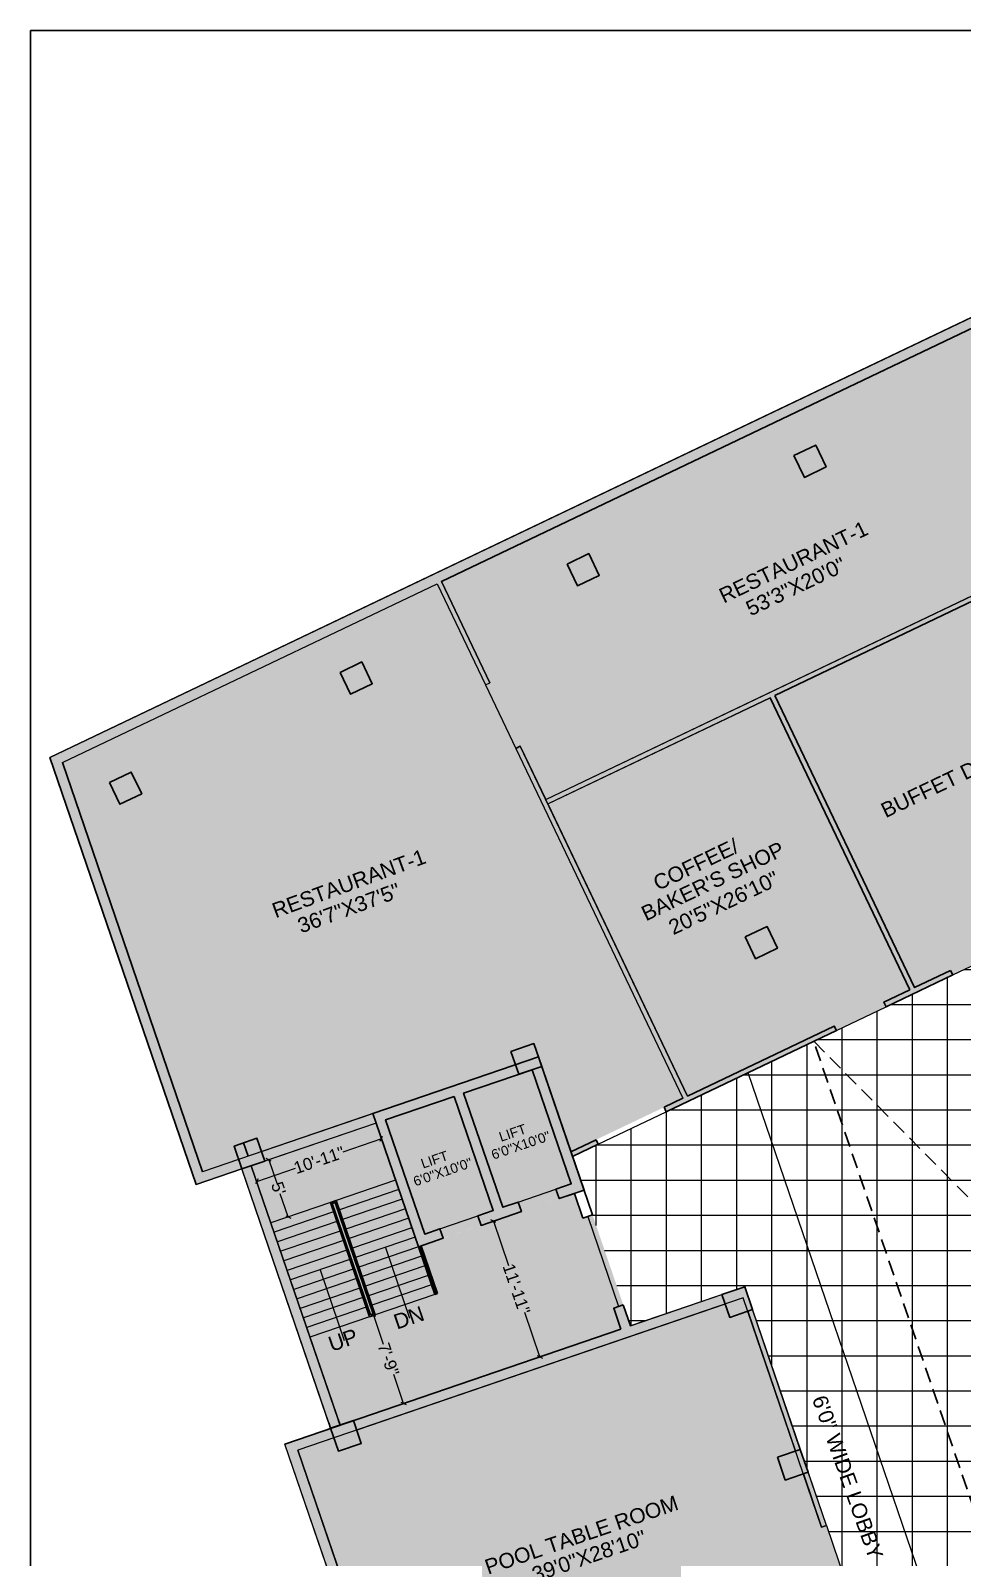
# Model space of a CAD drawing. Header units: inches. Extents: x -13956017 to 293115509, y -946740 to -305538.
# Drawn here: x 1211020 to 1211946, y -916992 to -915474 of the extents above; entities that cross this region are included whole.
import ezdxf

# ---------------------------------------------------------------- set-up
doc = ezdxf.new("R2010")
doc.units = ezdxf.units.IN
doc.header["$LTSCALE"] = 6
doc.header["$PDMODE"] = 2
doc.linetypes.add('DASHED', pattern=[0.75, 0.5, -0.25])
for name, color, linetype in [('BND', 1, 'Continuous'), ('DIM', 7, 'Continuous'), ('TW', 5, 'Continuous'), ('WAL', 7, 'Continuous')]:
    doc.layers.add(name, color=color, linetype=linetype)
for name, color, linetype, lineweight in [('column', 240, 'Continuous', 25), ('floor hatch', 135, 'Continuous', 13), ('W', 250, 'Continuous', 5), ('wall', 7, 'Continuous', 30), ('wall high', 7, 'Continuous', 30)]:
    doc.layers.add(name, color=color, linetype=linetype, lineweight=lineweight)
doc.styles.add('ARI', font='arial.ttf')
doc.linetypes.add('ZIGZAG', pattern='A,0.0001,-0.2,[131,ltypeshp.shx,S=0.2,R=0,X=-0.2,Y=0],-0.4,[131,ltypeshp.shx,S=0.2,R=180,X=0.2,Y=0],-0.2', length=0.8001)
doc.dimstyles.new('Copy(2) of AA', dxfattribs={"dimtxt": 12, "dimasz": 4, "dimexe": 0.18, "dimexo": 0, "dimgap": 0.09, "dimtad": 0, "dimdec": 0, "dimzin": 0, "dimdsep": 46, "dimlunit": 3, "dimtxsty": 'ARI', "dimblk": 'OBLIQUE', "dimcen": 0.09, "dimclrd": 7, "dimclre": 7, "dimclrt": 7, "dimadec": 0, "dimazin": 0, "dimtfac": 1, "dimtdec": 0, "dimtofl": 0, "dimtmove": 0, "dimatfit": 3, "dimfxl": 1, "dimtolj": 1, "dimtzin": 0, "dimlwd": 5, "dimlwe": 5, "dimarcsym": 0})

# ---------------------------------------------------------------- blocks, each defined once
blk = doc.blocks.new('_Oblique')
at = {"layer": 'DIM', "color": 0, "lineweight": -2}
blk.add_line((-0.5, -0.5), (0.5, 0.5), dxfattribs=at)
blk = doc.blocks.new('*D461')
at = {"layer": 'Defpoints', "color": 0, "ltscale": 10, "transparency": 16777216}
for p in [(1211255.7, -916597.2, 3969.1), (1211275.2, -916653.9, 3969.1), (1211275.7, -916653.8)]:
    blk.add_point(p, dxfattribs=at)
at = {"layer": 'W', "color": 7, "lineweight": 5, "ltscale": 10, "transparency": 16777216}
for p, q in [((1211255.7, -916597.2), (1211256.4, -916596.9)), ((1211256.3, -916597), (1211264.2, -916620.1)), ((1211275.7, -916653.8), (1211267.8, -916630.7)), ((1211275.2, -916653.9), (1211275.9, -916653.7))]:
    blk.add_line(p, q, dxfattribs=at)
at = {"layer": 'W', "color": 7, "lineweight": 5, "ltscale": 10, "transparency": 16777216, "xscale": 4, "yscale": 4, "zscale": 4}
for p, rotation in [((1211256.3, -916597), 108.8875182988841), ((1211275.7, -916653.8), 288.8875182988842)]:
    blk.add_blockref('_Oblique', p, dxfattribs=dict(at, rotation=rotation))
at = {"layer": 'W', "color": 7, "lineweight": 30, "ltscale": 10, "transparency": 16777216, "insert": (1211266, -916625.4), "char_height": 12, "attachment_point": 5, "rotation": 288.8875, "style": 'ARI'}
blk.add_mtext("\\A1;5'", dxfattribs=at)
blk = doc.blocks.new('*D462')
at = {"layer": 'Defpoints', "color": 0, "ltscale": 10, "transparency": 16777216}
for p in [(1211368.3, -916576.1), (1211368.7, -916577.2, 3969.1), (1211244.8, -916619.6, 3969.1)]:
    blk.add_point(p, dxfattribs=at)
at = {"layer": 'W', "color": 7, "lineweight": 5, "ltscale": 10, "transparency": 16777216}
for p, q in [((1211368.3, -916576.1), (1211329.8, -916589.3)), ((1211368.7, -916577.2), (1211368.3, -916575.9)), ((1211244.4, -916618.5), (1211282.9, -916605.3)), ((1211244.8, -916619.6), (1211244.3, -916618.3))]:
    blk.add_line(p, q, dxfattribs=at)
at = {"layer": 'W', "color": 7, "lineweight": 5, "ltscale": 10, "transparency": 16777216, "xscale": 4, "yscale": 4, "zscale": 4}
for p, rotation in [((1211368.3, -916576.1), 18.88751829873968), ((1211244.4, -916618.5), 198.8875182987397)]:
    blk.add_blockref('_Oblique', p, dxfattribs=dict(at, rotation=rotation))
at = {"layer": 'W', "color": 7, "lineweight": 30, "ltscale": 10, "transparency": 16777216, "insert": (1211306.4, -916597.3), "char_height": 12, "attachment_point": 5, "rotation": 18.8875, "style": 'ARI'}
blk.add_mtext('\\A1;10\'-11"', dxfattribs=at)
blk = doc.blocks.new('*D463')
at = {"layer": 'Defpoints', "color": 0, "ltscale": 10, "transparency": 16777216}
for p in [(1211359.3, -916752, 3969.1), (1211389.2, -916839.6, 3969.1), (1211390.3, -916839.2)]:
    blk.add_point(p, dxfattribs=at)
at = {"layer": 'W', "color": 7, "lineweight": 5, "ltscale": 10, "transparency": 16777216}
for p, q in [((1211359.3, -916752), (1211360.5, -916751.6)), ((1211360.3, -916751.6), (1211370.1, -916780.3)), ((1211390.3, -916839.2), (1211380.5, -916810.6)), ((1211389.2, -916839.6), (1211390.5, -916839.2))]:
    blk.add_line(p, q, dxfattribs=at)
at = {"layer": 'W', "color": 7, "lineweight": 5, "ltscale": 10, "transparency": 16777216, "xscale": 4, "yscale": 4, "zscale": 4}
for p, rotation in [((1211360.3, -916751.6), 108.8875182987467), ((1211390.3, -916839.2), 288.8875182987467)]:
    blk.add_blockref('_Oblique', p, dxfattribs=dict(at, rotation=rotation))
at = {"layer": 'W', "color": 7, "lineweight": 30, "ltscale": 10, "transparency": 16777216, "insert": (1211375.3, -916795.4), "char_height": 12, "attachment_point": 5, "rotation": 288.8875, "style": 'ARI'}
blk.add_mtext('\\A1;7\'-9"', dxfattribs=at)
blk = doc.blocks.new('*D464')
at = {"layer": 'Defpoints', "color": 0, "ltscale": 10, "transparency": 16777216}
for p in [(1211480.1, -916657.8, 3969.1), (1211525.8, -916792.9), (1211526.2, -916792.7, 3969.1)]:
    blk.add_point(p, dxfattribs=at)
at = {"layer": 'W', "color": 7, "lineweight": 5, "ltscale": 10, "transparency": 16777216}
for p, q in [((1211480.1, -916657.8), (1211479.5, -916658)), ((1211479.6, -916658), (1211494.7, -916702)), ((1211525.8, -916792.9), (1211510.7, -916748.9)), ((1211526.2, -916792.7), (1211525.6, -916792.9))]:
    blk.add_line(p, q, dxfattribs=at)
at = {"layer": 'W', "color": 7, "lineweight": 5, "ltscale": 10, "transparency": 16777216, "xscale": 4, "yscale": 4, "zscale": 4}
for p, rotation in [((1211479.6, -916658), 108.8875182987639), ((1211525.8, -916792.9), 288.8875182987638)]:
    blk.add_blockref('_Oblique', p, dxfattribs=dict(at, rotation=rotation))
at = {"layer": 'W', "color": 7, "lineweight": 30, "ltscale": 10, "transparency": 16777216, "insert": (1211502.7, -916725.4), "char_height": 12, "attachment_point": 5, "rotation": 288.8875, "style": 'ARI'}
blk.add_mtext('\\A1;11\'-11"', dxfattribs=at)

msp = doc.modelspace()

# ---------------------------------------------------------------- hatches: boundary and pattern name
at = {"layer": 'column', "ltscale": 10}
h = msp.add_hatch(color=256, dxfattribs=at)
h.dxf.hatch_style = 1
h.paths.add_polyline_path([(1211778.3, -915896.8), (1211800, -915886.4), (1211810.3, -915908.1), (1211788.7, -915918.5)])
h = msp.add_hatch(color=256, dxfattribs=at)
h.dxf.hatch_style = 1
h.paths.add_polyline_path([(1211552.8, -916004.6), (1211574.4, -915994.2), (1211584.8, -916015.9), (1211563.1, -916026.2)])
h = msp.add_hatch(color=256, dxfattribs=at)
h.dxf.hatch_style = 1
h.paths.add_polyline_path([(1211327.2, -916112.4), (1211348.8, -916102), (1211359.2, -916123.7), (1211337.5, -916134)])
h = msp.add_hatch(color=256, dxfattribs=at)
h.dxf.hatch_style = 1
h.paths.add_polyline_path([(1211098.1, -916221.8), (1211119.7, -916211.5), (1211130.1, -916233.1), (1211108.4, -916243.5)])
h = msp.add_hatch(color=256, dxfattribs=at)
h.dxf.hatch_style = 1
h.paths.add_polyline_path([(1211729.9, -916375.4), (1211751.6, -916365.1), (1211761.9, -916386.7), (1211740.3, -916397.1)])
h = msp.add_hatch(color=256, dxfattribs=at)
h.dxf.hatch_style = 1
h.paths.add_polyline_path([(1211497.1, -916489.2), (1211519.8, -916481.4), (1211527.6, -916504.2), (1211504.9, -916511.9)])
h = msp.add_hatch(color=256, dxfattribs=at)
h.dxf.hatch_style = 1
h.paths.add_polyline_path([(1211518.2, -916507.4), (1211557, -916620.9), (1211541.8, -916626.1), (1211545, -916635.6), (1211569.7, -916627.2), (1211524.4, -916494.7), (1211359.7, -916551), (1211363, -916560.5), (1211405.1, -916683.5), (1211429.8, -916675), (1211426.5, -916665.6), (1211411.3, -916670.8), (1211372.4, -916557.2), (1211440.6, -916534), (1211479.4, -916647.5), (1211464.2, -916652.7), (1211467.4, -916662.2), (1211507.4, -916648.5), (1211504.1, -916639), (1211488.9, -916644.2), (1211450, -916530.7)])
h = msp.add_hatch(color=256, dxfattribs=at)
h.dxf.hatch_style = 1
h.paths.add_polyline_path([(1211221.8, -916583.4), (1211244.5, -916575.6), (1211252.3, -916598.4), (1211229.6, -916606.1)])
h = msp.add_hatch(color=256, dxfattribs=at)
h.dxf.hatch_style = 1
h.paths.add_polyline_path([(1211706.7, -916731), (1211729.4, -916723.2), (1211737.2, -916745.9), (1211714.5, -916753.7)])
h = msp.add_hatch(color=256, dxfattribs=at)
h.dxf.hatch_style = 1
h.paths.add_polyline_path([(1211317.8, -916864), (1211340.5, -916856.3), (1211348.3, -916879), (1211325.6, -916886.7)])
h = msp.add_hatch(color=256, dxfattribs=at)
h.dxf.hatch_style = 1
h.paths.add_polyline_path([(1211762, -916892.8), (1211784.7, -916885), (1211792.5, -916907.7), (1211769.8, -916915.5)])
at = {"layer": 'floor hatch', "ltscale": 5}
h = msp.add_hatch(dxfattribs=at)
h.set_pattern_fill('NET', color=9, scale=11, angle=90)
h.set_pattern_definition([(90, (225125.152, -30674.727), (-34.925, 2e-15), []), (180, (225125.152, -30674.727), (-4e-15, -34.925), [])])
h.paths.add_polyline_path([(1212321.3, -916114.3), (1212368.7, -916072), (1212365.3, -916068.3), (1212399.3, -916038), (1212402.6, -916041.7), (1212426.5, -916020.4), (1212486.8, -916087.9), (1212435.3, -916133.9), (1212892.1, -916645.7), (1212832.1, -916749.5), (1212728.9, -916688.3), (1212160.5, -917647.6), (1212030, -917601.8), (1211729.4, -916723.2), (1211615.9, -916762.1), (1211558.3, -916593.8), (1212393.2, -916194.8)])
at = {"layer": 'W', "ltscale": 10}
h = msp.add_hatch(color=256, dxfattribs=at)
h.dxf.hatch_style = 1
h.paths.add_polyline_path([(1211340.5, -916856.3), (1211606.4, -916765.3), (1211599.2, -916744.4), (1211608.7, -916741.2), (1211615.9, -916762.1), (1211706.7, -916731), (1211709.9, -916740.4), (1211343.8, -916865.7)])
h.paths.add_polyline_path([(1211229.6, -916606.1), (1211239, -916602.9), (1211327.3, -916860.8), (1211317.8, -916864)])
h.paths.add_polyline_path([(1211249, -916588.9), (1211359.7, -916551), (1211363, -916560.5), (1211252.3, -916598.4)], flags=17)
h.paths.add_polyline_path([(1212503.9, -915737.6), (1212510.5, -915745.1), (1212546.3, -915713.1), (1212398.4, -915547.3), (1211038.8, -916196.9), (1211184.2, -916621.7), (1211229.6, -916606.1), (1211226.3, -916596.7), (1211190.4, -916609), (1211051.2, -916202.1), (1211423.6, -916024.2), (1211471.7, -916124.8), (1211476.2, -916122.7), (1211428.1, -916022), (1212004.7, -915746.5), (1212021.1, -915780.8), (1212025.6, -915778.7), (1212009.2, -915744.4), (1212395.9, -915559.6), (1212532.2, -915712.3), (1212503.9, -915737.6)])
h.paths.add_polyline_path([(1211651.4, -916549.3), (1211820.5, -916468.5), (1211818.4, -916464), (1211672.5, -916533.6), (1211506.3, -916185.7), (1211501.8, -916187.9), (1211668, -916535.8), (1211649.2, -916544.8)], flags=17)
h.paths.add_polyline_path([(1211556.6, -916589), (1211581.7, -916577), (1211583.8, -916581.5), (1211558.3, -916593.8)], flags=17)
h.paths.add_polyline_path([(1212031.4, -915802.5), (1212035.9, -915800.3), (1212112.6, -915960.9), (1212163, -915936.9), (1212318, -916110.5), (1212365.3, -916068.3), (1212368.7, -916072), (1212321.3, -916114.3), (1212393.2, -916194.8), (1212352, -916214.5), (1212349.9, -916210), (1212385.1, -916193.2), (1212161.8, -915943), (1211759.3, -916135.3), (1211898.1, -916425.8), (1211934, -916408.7), (1211936.2, -916413.2), (1211869.9, -916444.9), (1211867.8, -916440.3), (1211892.3, -916428.6), (1211893.6, -916428), (1211754.8, -916137.5), (1211534.6, -916242.7), (1211533.7, -916243.1), (1211531.6, -916238.6), (1212108.1, -915963.1)], flags=17)
h.paths.add_polyline_path([(1211985.7, -916384), (1212299.9, -916233.9), (1212302.1, -916238.4), (1211987.9, -916388.5)], flags=16)
h = msp.add_hatch(color=256, dxfattribs=at)
h.dxf.hatch_style = 1
h.paths.add_polyline_path([(1211780, -916886.6), (1211784.7, -916885), (1211737.2, -916745.9), (1211732.4, -916747.5)])
h.paths.add_polyline_path([(1211805.9, -916962.2), (1211810.6, -916960.6), (1211792.5, -916907.7), (1211787.8, -916909.3)])
h.paths.add_polyline_path([(1211839.9, -917061.7), (1211844.6, -917060), (1211829.3, -917015.2), (1211824.5, -917016.8)])
h.paths.add_polyline_path([(1211865.5, -917136.5), (1211870.2, -917134.8), (1211852.4, -917082.7), (1211847.7, -917084.4)])
h.paths.add_polyline_path([(1211899.8, -917236.7), (1211904.5, -917235.1), (1211888.9, -917189.4), (1211884.2, -917191.1)])
h.paths.add_polyline_path([(1211926.4, -917314.4), (1211931.1, -917312.8), (1211912.3, -917257.8), (1211907.6, -917259.4)])
h.paths.add_polyline_path([(1211945, -917369), (1211949.8, -917367.4), (1211966.7, -917416.7), (1211961.9, -917418.4)])
h.paths.add_polyline_path([(1211969.7, -917441.1), (1211974.4, -917439.5), (1212030, -917601.8), (1212059.1, -917612), (1212057.5, -917616.8), (1212032.1, -917607.9), (1211918.5, -917646.7), (1211916.9, -917642), (1212025.7, -917604.8)])
h.paths.add_polyline_path([(1211641.6, -917736.2), (1211894.2, -917649.7), (1211895.8, -917654.5), (1211643.2, -917740.9)])
h.paths.add_polyline_path([(1212131.5, -917642.7), (1212133.2, -917638), (1212160.5, -917647.6), (1212248.7, -917498.7), (1212253, -917501.3), (1212164.8, -917650.1), (1212263.7, -917708.7), (1212261.2, -917713.1), (1212158.4, -917652.1)])
h.paths.add_polyline_path([(1212284.4, -917721), (1212514.1, -917857.1), (1212511.5, -917861.4), (1212281.8, -917725.3)])
h.paths.add_polyline_path([(1212260.9, -917478.1), (1212287.9, -917432.5), (1212292.2, -917435.1), (1212265.2, -917480.6)])
h.paths.add_polyline_path([(1212322.9, -917373.5), (1212327.2, -917376), (1212350.9, -917336.1), (1212346.5, -917333.6)])
h.paths.add_polyline_path([(1213103.1, -916910), (1213144.4, -916934.5), (1212573.5, -917898.1), (1212532.2, -917873.6), (1212534.7, -917869.3), (1212567.4, -917888.7), (1213130.7, -916938), (1213098, -916918.6)])
h.paths.add_polyline_path([(1212358.8, -917312.9), (1212363.1, -917315.5), (1212445.2, -917176.9), (1212440.9, -917174.4)])
h.paths.add_polyline_path([(1212453.1, -917153.8), (1212535.2, -917015.2), (1212539.5, -917017.8), (1212457.4, -917156.3)])
h.paths.add_polyline_path([(1212547.4, -916994.6), (1212576.9, -916944.9), (1212579, -916946.1), (1212581.2, -916947.4), (1212551.7, -916997.1)], flags=17)
h.paths.add_polyline_path([(1212611.9, -916885.8), (1212629.5, -916856.1), (1212633.8, -916858.6), (1212616.2, -916888.3)])
h.paths.add_polyline_path([(1212646, -916838), (1212720.9, -916711.5), (1212716.6, -916709), (1212641.7, -916835.4)])
h.paths.add_polyline_path([(1212744.4, -916709.1), (1212749.5, -916700.5), (1212832.1, -916749.5), (1212842.2, -916732.4), (1212846.5, -916734.9), (1212836.4, -916752), (1213082.4, -916897.8), (1213077.4, -916906.4)])
h.paths.add_polyline_path([(1213094.5, -916904.9), (1213167.9, -916781.1), (1213176.5, -916786.2), (1213103.1, -916910)])
h.paths.add_polyline_path([(1212910, -916629.7), (1213109.2, -916451.9), (1213112.5, -916455.7), (1212913.3, -916633.4)], flags=17)
h.paths.add_polyline_path([(1212824.4, -916569.8), (1212828.1, -916566.5), (1212883.2, -916628.2), (1212879.4, -916631.5)], flags=17)
h.paths.add_polyline_path([(1212883.9, -916662), (1212893, -916646.7), (1212895.4, -916649.4), (1212899.2, -916646.1), (1212888.2, -916664.6)])
h.paths.add_polyline_path([(1212744.3, -916480.1), (1212748, -916476.7), (1212797.8, -916532.6), (1212794.1, -916535.9)], flags=17)
h.paths.add_polyline_path([(1212762.2, -916464.1), (1212961.4, -916286.3), (1212958.1, -916282.6), (1212758.9, -916460.3)], flags=17)
h.paths.add_polyline_path([(1212728.3, -916462.2), (1212732, -916458.8), (1212702.3, -916425.5), (1212698.5, -916428.8)], flags=17)
h.paths.add_polyline_path([(1212593.1, -916310.7), (1212596.9, -916307.4), (1212672, -916391.6), (1212668.3, -916394.9)])
h.paths.add_polyline_path([(1212577.1, -916292.8), (1212580.9, -916289.5), (1212519.7, -916220.9), (1212516, -916224.3)])
h.paths.add_polyline_path([(1212485.7, -916190.4), (1212489.5, -916187), (1212455, -916148.5), (1212451.3, -916151.8)])
h.paths.add_polyline_path([(1212453.2, -916117.9), (1212486.8, -916087.9), (1212481.4, -916081.9), (1212488.8, -916075.2), (1212494.3, -916081.3), (1212652.4, -915940.1), (1212659.1, -915947.6), (1212459.9, -916125.4)])
h.paths.add_polyline_path([(1212677, -915931.6), (1212704.1, -915907.4), (1212705.3, -915906.3), (1213004.3, -916241.3), (1212976, -916266.6), (1212979.3, -916270.3), (1213007.6, -916245), (1213155.5, -916410.6), (1213127.1, -916435.9), (1213130.4, -916439.7), (1213158.8, -916414.4), (1213294.8, -916566.8), (1213256.6, -916631.4), (1213265.2, -916636.5), (1213307.2, -916565.6), (1212706.1, -915892.2), (1212670.3, -915924.1)])
h.paths.add_polyline_path([(1213077.6, -916536.9), (1213082.7, -916528.3), (1213144.7, -916565.1), (1213139.6, -916573.7)], flags=17)
h = msp.add_hatch(color=256, dxfattribs=at)
h.dxf.hatch_style = 1
h.paths.add_polyline_path([(1211317.8, -916864), (1211321, -916873.5), (1211285.1, -916885.8), (1211397.1, -917213.2), (1211433.1, -917200.9), (1211434.7, -917205.6), (1211398.7, -917217.9), (1211463.1, -917406.2), (1211499.1, -917393.9), (1211500.7, -917398.6), (1211464.8, -917410.9), (1211582.9, -917756.2), (1211618.9, -917743.9), (1211620.5, -917748.7), (1211575.1, -917764.2), (1211272.4, -916879.6)])
at = {"layer": 'WAL', "lineweight": 9, "ltscale": 100, "true_color": 0x6bab9b}
h = msp.add_hatch(color=113, dxfattribs=at)
h.dxf.hatch_style = 1
h.paths.add_polyline_path([(1211471.7, -916124.8), (1211501.8, -916187.9), (1211506.3, -916185.7), (1211531.6, -916238.6), (1212108.1, -915963.1), (1212004.7, -915746.5), (1211428.1, -916022), (1211476.2, -916122.7)])
at = {"layer": 'WAL', "lineweight": 9, "ltscale": 100, "true_color": 0x8bcad4}
h = msp.add_hatch(color=133, dxfattribs=at)
h.dxf.hatch_style = 1
h.paths.add_polyline_path([(1211759.3, -916135.3), (1212161.8, -915943), (1212385.1, -916193.2), (1212349.9, -916210), (1212352, -916214.5), (1212302.1, -916238.4), (1212299.9, -916233.9), (1211985.7, -916384), (1211987.9, -916388.5), (1211936.2, -916413.2), (1211934, -916408.7), (1211898.1, -916425.8)])
at = {"layer": 'WAL', "lineweight": 9, "ltscale": 100, "true_color": 0xc07d78}
h = msp.add_hatch(color=23, dxfattribs=at)
h.dxf.hatch_style = 1
h.paths.add_polyline_path([(1211051.2, -916202.1), (1211423.6, -916024.2), (1211668, -916535.8), (1211556.6, -916589), (1211519.8, -916481.4), (1211497.1, -916489.2), (1211501, -916500.6), (1211501.7, -916502.5), (1211249, -916588.9), (1211244.5, -916575.6), (1211221.8, -916583.4), (1211226.3, -916596.7), (1211190.4, -916609)])
at = {"layer": 'WAL', "lineweight": 9, "ltscale": 100, "true_color": 0x837d69}
h = msp.add_hatch(color=8, dxfattribs=at)
h.dxf.hatch_style = 1
h.paths.add_polyline_path([(1211533.7, -916243.1), (1211754.8, -916137.5), (1211893.6, -916428), (1211867.8, -916440.3), (1211869.9, -916444.9), (1211820.5, -916468.5), (1211818.4, -916464), (1211672.5, -916533.6)])
at = {"layer": 'WAL', "lineweight": 9, "ltscale": 100, "true_color": 0xffae59}
h = msp.add_hatch(color=21, dxfattribs=at)
h.dxf.hatch_style = 1
h.paths.add_polyline_path([(1211488.9, -916644.2), (1211504.1, -916639), (1211507.4, -916648.5), (1211545, -916635.6), (1211541.8, -916626.1), (1211557, -916620.9), (1211518.2, -916507.4), (1211450, -916530.7)])
h = msp.add_hatch(color=21, dxfattribs=at)
h.dxf.hatch_style = 1
h.paths.add_polyline_path([(1211372.5, -916557.2), (1211440.6, -916533.9), (1211479.4, -916647.5), (1211464.2, -916652.7), (1211467.4, -916662.1), (1211429.8, -916675), (1211426.6, -916665.6), (1211411.3, -916670.8)])
h = msp.add_hatch(color=21, dxfattribs=at)
h.dxf.hatch_style = 1
h.paths.add_polyline_path([(1211239.1, -916602.9), (1211363, -916560.5), (1211405.1, -916683.5), (1211560.3, -916630.4), (1211568.7, -916654.9), (1211578.1, -916651.7), (1211608.7, -916741.2), (1211599.3, -916744.4), (1211606.4, -916765.3), (1211327.3, -916860.8)])
at = {"layer": 'WAL', "lineweight": 9, "ltscale": 100, "true_color": 0xf5c8bc}
h = msp.add_hatch(color=254, dxfattribs=at)
h.dxf.hatch_style = 1
h.paths.add_polyline_path([(1211285.1, -916885.8), (1211321, -916873.5), (1211325.6, -916886.7), (1211348.3, -916879), (1211343.8, -916865.7), (1211709.9, -916740.4), (1211714.5, -916753.7), (1211732.4, -916747.5), (1211780, -916886.6), (1211762, -916892.8), (1211769.8, -916915.5), (1211787.8, -916909.3), (1211805.9, -916962.2), (1211810.6, -916960.6), (1211829.3, -917015.2), (1211824.5, -917016.8), (1211839.9, -917061.7), (1211397.1, -917213.2)])

# ---------------------------------------------------------------- linework, layer by layer
at = {"layer": 'BND', "linetype": 'DASHED', "ltscale": 5}
for p, q in [((1212110.7, -917392.8, 3969.1), (1211798.1, -916479.2, 3969.1)), ((1211798.1, -916479.2, 3969.1), (1212405.5, -917092.8, 3969.1))]:
    msp.add_line(p, q, dxfattribs=at)
at = {"layer": 'column', "ltscale": 10, "elevation": 3969.1}
for points in [[(1211778.3, -915896.8), (1211800, -915886.4), (1211810.3, -915908.1), (1211788.7, -915918.5), (1211778.3, -915896.8)], [(1211552.8, -916004.6), (1211574.4, -915994.2), (1211584.8, -916015.9), (1211563.1, -916026.2), (1211552.8, -916004.6)], [(1211327.2, -916112.4), (1211348.8, -916102), (1211359.2, -916123.7), (1211337.5, -916134), (1211327.2, -916112.4)], [(1211729.9, -916375.4), (1211751.6, -916365.1), (1211761.9, -916386.7), (1211740.3, -916397.1), (1211729.9, -916375.4)], [(1211497.1, -916489.2), (1211519.8, -916481.4), (1211527.6, -916504.2), (1211504.9, -916511.9), (1211497.1, -916489.2)], [(1211440.6, -916533.9), (1211479.4, -916647.5), (1211464.2, -916652.7), (1211467.4, -916662.2), (1211507.4, -916648.5), (1211504.1, -916639), (1211488.9, -916644.2), (1211450, -916530.7), (1211518.2, -916507.4), (1211557, -916620.9), (1211541.8, -916626.1), (1211545, -916635.6), (1211569.7, -916627.2), (1211524.4, -916494.7), (1211359.7, -916551), (1211363, -916560.5), (1211405.1, -916683.5), (1211429.8, -916675), (1211426.5, -916665.6), (1211411.3, -916670.8), (1211372.4, -916557.2), (1211440.6, -916534)], [(1211221.8, -916583.4), (1211244.5, -916575.6), (1211252.3, -916598.4), (1211229.6, -916606.1), (1211221.8, -916583.4)], [(1211706.7, -916731), (1211729.4, -916723.2), (1211737.2, -916745.9), (1211714.5, -916753.7), (1211706.7, -916731)], [(1211317.8, -916864), (1211340.5, -916856.3), (1211348.3, -916879), (1211325.6, -916886.7), (1211317.8, -916864)], [(1211762, -916892.8), (1211784.7, -916885), (1211792.5, -916907.7), (1211769.8, -916915.5), (1211762, -916892.8)]]:
    msp.add_lwpolyline(points, dxfattribs=at)
at = {"layer": 'column', "ltscale": 10}
msp.add_lwpolyline([(1211098.1, -916221.8), (1211119.7, -916211.5), (1211130.1, -916233.1), (1211108.4, -916243.5), (1211098.1, -916221.8)], dxfattribs=at)
at = {"layer": 'TW', "ltscale": 10}
for p, q in [((1211421.3, -916730.8, 3969.1), (1211405.1, -916683.5, 3969.1)), ((1211422.7, -916730.3, 3969.1), (1211406.5, -916683, 3969.1)), ((1211424.1, -916729.8, 3969.1), (1211407.9, -916682.5, 3969.1)), ((1211424.1, -916729.8, 3969.1), (1211421.3, -916730.8, 3969.1))]:
    msp.add_line(p, q, dxfattribs=at)
at = {"layer": 'TW', "ltscale": 10, "elevation": 3969.1}
msp.add_lwpolyline([(1211356.4, -916753), (1211362.1, -916751), (1211323.3, -916637.5), (1211317.6, -916639.4), (1211356.4, -916753)], dxfattribs=at)
msp.add_lwpolyline([(1211357.4, -916751.1), (1211360.2, -916750.1), (1211322.3, -916639.4), (1211319.5, -916640.4)], close=True, dxfattribs=at)
at = {"layer": 'W', "ltscale": 10}
for p, q in [((1211038.8, -916196.9, 3969.1), (1212398.4, -915547.3, 3969.1)), ((1211531.6, -916238.6, 3969.1), (1212108.1, -915963.1, 3969.1)), ((1211051.2, -916202.1, 3969.1), (1211423.6, -916024.2, 3969.1)), ((1211423.6, -916024.2, 3969.1), (1211471.7, -916124.8, 3969.1)), ((1211428.1, -916022, 3969.1), (1211476.2, -916122.7, 3969.1)), ((1211471.7, -916124.8), (1211476.2, -916122.7)), ((1211471.7, -916124.8, 3969.1), (1211501.8, -916187.9, 3969.1)), ((1211533.7, -916243.1, 3969.1), (1211754.8, -916137.5, 3969.1)), ((1211501.8, -916187.9, 3969.1), (1211668, -916535.8, 3969.1)), ((1211506.3, -916185.7, 3969.1), (1211531.6, -916238.6, 3969.1)), ((1211533.7, -916243.1, 3969.1), (1211672.5, -916533.6, 3969.1)), ((1211936.2, -916413.2, 3969.1), (1211987.9, -916388.5, 3969.1)), ((1211820.5, -916468.5, 3969.1), (1211869.9, -916444.9, 3969.1)), ((1211524.4, -916494.7, 3969.1), (1211190.4, -916609, 3969.1)), ((1212086.8, -917545.5, 3969.1), (1211732.7, -916510.4, 3969.1)), ((1211583.8, -916581.5, 3969.1), (1211651.4, -916549.3, 3969.1)), ((1211363, -916560.5, 3969.1), (1211184.2, -916621.7, 3969.1)), ((1211325.4, -916855.2, 3969.1), (1211239, -916602.9, 3969.1)), ((1211382.4, -916617.3, 3969.1), (1211323.3, -916637.5, 3969.1)), ((1211385.6, -916626.7, 3969.1), (1211326.5, -916646.9, 3969.1)), ((1211504.1, -916639, 3969.1), (1211541.8, -916626.1, 3969.1)), ((1211317.6, -916639.4, 3969.1), (1211258.5, -916659.7, 3969.1)), ((1211388.9, -916636.2, 3969.1), (1211329.7, -916656.4, 3969.1)), ((1211320.8, -916648.9, 3969.1), (1211261.7, -916669.1, 3969.1)), ((1211324.1, -916658.3, 3969.1), (1211264.9, -916678.6, 3969.1)), ((1211392.1, -916645.6, 3969.1), (1211333, -916665.9, 3969.1)), ((1211395.4, -916655.1, 3969.1), (1211336.2, -916675.3, 3969.1)), ((1211426.5, -916665.6, 3969.1), (1211464.2, -916652.7, 3969.1)), ((1211327.3, -916667.8, 3969.1), (1211268.2, -916688, 3969.1)), ((1211398.6, -916664.6, 3969.1), (1211339.5, -916684.8, 3969.1)), ((1211401.8, -916674, 3969.1), (1211342.7, -916694.3, 3969.1)), ((1211330.5, -916677.3, 3969.1), (1211271.4, -916697.5, 3969.1)), ((1211333.8, -916686.7, 3969.1), (1211274.6, -916707, 3969.1)), ((1211405.1, -916683.5, 3969.1), (1211345.9, -916703.7, 3969.1)), ((1211337, -916696.2, 3969.1), (1211277.9, -916716.4, 3969.1)), ((1211408.3, -916692.9, 3969.1), (1211349.2, -916713.2, 3969.1)), ((1211411.5, -916702.4, 3969.1), (1211352.4, -916722.6, 3969.1)), ((1211340.3, -916705.7, 3969.1), (1211281.1, -916725.9, 3969.1)), ((1211343.5, -916715.1, 3969.1), (1211284.4, -916735.3, 3969.1)), ((1211414.8, -916711.9, 3969.1), (1211355.6, -916732.1, 3969.1)), ((1211727.9, -916734.3, 3969.1), (1211285.1, -916885.8, 3969.1)), ((1211346.7, -916724.6, 3969.1), (1211287.6, -916744.8, 3969.1)), ((1211350, -916734, 3969.1), (1211290.8, -916754.3, 3969.1)), ((1211418, -916721.3, 3969.1), (1211358.9, -916741.6, 3969.1)), ((1211421.3, -916730.8, 3969.1), (1211362.1, -916751, 3969.1)), ((1211729.4, -916723.2, 3969.1), (1211615.9, -916762.1, 3969.1)), ((1211805.9, -916962.2, 3969.1), (1211727.9, -916734.3, 3969.1)), ((1211810.6, -916960.6, 3969.1), (1211729.4, -916723.2, 3969.1)), ((1211353.2, -916743.5, 3969.1), (1211294.1, -916763.7, 3969.1)), ((1211356.4, -916753, 3969.1), (1211297.3, -916773.2, 3969.1)), ((1211575.1, -917764.2, 3969.1), (1211272.4, -916879.6, 3969.1)), ((1211404.9, -917235.9, 3969.1), (1211285.1, -916885.8, 3969.1)), ((1211810.6, -916960.6), (1211805.9, -916962.2)), ((1211810.6, -916960.6), (1211829.3, -917015.2, 3969.1))]:
    msp.add_line(p, q, dxfattribs=at)
at = {"layer": 'W', "lineweight": 30, "ltscale": 10}
for p, q in [((1211428.1, -916022, 3969.1), (1212004.7, -915746.5, 3969.1)), ((1211759.3, -916135.3, 3969.1), (1212161.8, -915943, 3969.1)), ((1211754.8, -916137.5, 3969.1), (1211893.6, -916428, 3969.1)), ((1211759.3, -916135.3, 3969.1), (1211898.1, -916425.8, 3969.1)), ((1211501.8, -916187.9), (1211506.3, -916185.7)), ((1211184.2, -916621.7, 3969.1), (1211038.8, -916196.9, 3969.1)), ((1211190.4, -916609, 3969.1), (1211051.2, -916202.1, 3969.1)), ((1211869.9, -916444.9, 3969.1), (1211936.2, -916413.2, 3969.1)), ((1211898.1, -916425.8, 3969.1), (1211934, -916408.7, 3969.1)), ((1211934, -916408.7, 3969.1), (1211936.2, -916413.2, 3969.1)), ((1211867.8, -916440.3, 3969.1), (1211893.6, -916428, 3969.1)), ((1211867.8, -916440.3, 3969.1), (1211869.9, -916444.9, 3969.1)), ((1211651.4, -916549.3, 3969.1), (1211820.5, -916468.5, 3969.1)), ((1211672.5, -916533.6, 3969.1), (1211818.4, -916464, 3969.1)), ((1211818.4, -916464, 3969.1), (1211820.5, -916468.5, 3969.1)), ((1211518.2, -916507.4, 3969.1), (1211450, -916530.7, 3969.1)), ((1211557, -916620.9, 3969.1), (1211518.2, -916507.4, 3969.1)), ((1211578.1, -916651.7, 3969.1), (1211526, -916499.5, 3969.1)), ((1211440.6, -916533.9, 3969.1), (1211372.4, -916557.2, 3969.1)), ((1211479.4, -916647.5, 3969.1), (1211440.6, -916533.9, 3969.1)), ((1211488.9, -916644.2, 3969.1), (1211450, -916530.7, 3969.1)), ((1211649.2, -916544.8, 3969.1), (1211668, -916535.8, 3969.1)), ((1211649.2, -916544.8, 3969.1), (1211651.4, -916549.3, 3969.1)), ((1211405.1, -916683.5, 3969.1), (1211363, -916560.5, 3969.1)), ((1211411.3, -916670.8, 3969.1), (1211372.4, -916557.2, 3969.1)), ((1211235.8, -916593.4, 3969.1), (1211231.3, -916580.2, 3969.1)), ((1211556.6, -916589, 3969.1), (1211581.7, -916577, 3969.1)), ((1211558.3, -916593.8, 3969.1), (1211583.8, -916581.5, 3969.1)), ((1211583.8, -916581.5, 3969.1), (1211581.7, -916577, 3969.1)), ((1211557, -916620.9, 3969.1), (1211541.8, -916626.1, 3969.1)), ((1211545, -916635.6, 3969.1), (1211541.8, -916626.1, 3969.1)), ((1211504.1, -916639, 3969.1), (1211488.9, -916644.2, 3969.1)), ((1211507.4, -916648.5, 3969.1), (1211504.1, -916639, 3969.1)), ((1211560.2, -916630.4, 3969.1), (1211545, -916635.6, 3969.1)), ((1211568.6, -916654.9, 3969.1), (1211560.2, -916630.4, 3969.1)), ((1211479.4, -916647.5, 3969.1), (1211464.2, -916652.7, 3969.1)), ((1211467.4, -916662.2, 3969.1), (1211464.2, -916652.7, 3969.1)), ((1211507.4, -916648.5, 3969.1), (1211467.4, -916662.2, 3969.1)), ((1211578.1, -916651.7, 3969.1), (1211568.6, -916654.9, 3969.1)), ((1211426.5, -916665.6, 3969.1), (1211411.3, -916670.8, 3969.1)), ((1211429.8, -916675, 3969.1), (1211426.5, -916665.6, 3969.1)), ((1211429.8, -916675, 3969.1), (1211405.1, -916683.5, 3969.1)), ((1211608.7, -916741.2, 3969.1), (1211599.2, -916744.4, 3969.1)), ((1211606.4, -916765.3, 3969.1), (1211599.2, -916744.4, 3969.1)), ((1211615.9, -916762.1, 3969.1), (1211608.7, -916741.2, 3969.1)), ((1211606.4, -916765.3, 3969.1), (1211272.4, -916879.6, 3969.1)), ((1211327.3, -916860.8, 3969.1), (1211325.4, -916855.2, 3969.1)), ((1211317.8, -916864, 3969.1), (1211315.9, -916858.4, 3969.1))]:
    msp.add_line(p, q, dxfattribs=at)
at = {"layer": 'W', "linetype": 'ZIGZAG', "ltscale": 2}
msp.add_line((1211573.4, -916653.3, 3969.1), (1211604, -916742.8, 3969.1), dxfattribs=at)
at = {"layer": 'W', "ltscale": 10, "elevation": 3969.1}
for points in [[(1212503.9, -915737.6), (1212510.5, -915745.1), (1212546.3, -915713.1), (1212398.4, -915547.3), (1211038.8, -916196.9), (1211184.2, -916621.7), (1211229.6, -916606.1), (1211226.3, -916596.7), (1211190.4, -916609), (1211051.2, -916202.1), (1211423.6, -916024.2), (1211471.7, -916124.8), (1211476.2, -916122.7), (1211428.1, -916022), (1212004.7, -915746.5), (1212021.1, -915780.8), (1212025.6, -915778.7), (1212009.2, -915744.4), (1212395.9, -915559.6), (1212532.2, -915712.3), (1212503.9, -915737.6)], [(1211651.4, -916549.3), (1211820.5, -916468.5), (1211818.4, -916464), (1211672.5, -916533.6), (1211506.3, -916185.7), (1211501.8, -916187.9), (1211668, -916535.8), (1211649.2, -916544.8)], [(1211249, -916588.9), (1211359.7, -916551), (1211363, -916560.5), (1211252.3, -916598.4)], [(1211229.6, -916606.1), (1211239, -916602.9), (1211327.3, -916860.8), (1211317.8, -916864)], [(1211340.5, -916856.3), (1211606.4, -916765.3), (1211599.2, -916744.4), (1211608.7, -916741.2), (1211615.9, -916762.1), (1211706.7, -916731), (1211709.9, -916740.4), (1211343.8, -916865.7)], [(1211780, -916886.6), (1211784.7, -916885), (1211737.2, -916745.9), (1211732.4, -916747.5)], [(1211317.8, -916864), (1211321, -916873.5), (1211285.1, -916885.8), (1211397.1, -917213.2), (1211433.1, -917200.9), (1211434.7, -917205.6), (1211398.7, -917217.9), (1211463.1, -917406.2), (1211499.1, -917393.9), (1211500.7, -917398.6), (1211464.8, -917410.9), (1211582.9, -917756.2), (1211618.9, -917743.9), (1211620.5, -917748.7), (1211575.1, -917764.2), (1211272.4, -916879.6)]]:
    msp.add_lwpolyline(points, close=True, dxfattribs=at)
for points in [[(1212161.8, -915943), (1211759.3, -916135.3), (1211898.1, -916425.8), (1211934, -916408.7), (1211936.2, -916413.2), (1211869.9, -916444.9), (1211867.8, -916440.3), (1211892.3, -916428.6), (1211893.6, -916428), (1211754.8, -916137.5), (1211534.6, -916242.7), (1211533.7, -916243.1), (1211531.6, -916238.6), (1212108.1, -915963.1)], [(1211315.9, -916858.4), (1211221.8, -916583.4)]]:
    msp.add_lwpolyline(points, dxfattribs=at)
at = {"layer": 'W', "color": 1, "ltscale": 10, "elevation": 3969.1}
msp.add_lwpolyline([(1211556.6, -916589), (1211581.7, -916577), (1211583.8, -916581.5), (1211558.3, -916593.8)], close=True, dxfattribs=at)
msp.add_lwpolyline([(1211229.6, -916606.1), (1211184.2, -916621.7)], dxfattribs=at)
at = {"layer": 'W', "ltscale": 10}
msp.add_lwpolyline([(1211805.9, -916962.2), (1211810.6, -916960.6), (1211792.5, -916907.7), (1211787.8, -916909.3)], close=True, dxfattribs=at)
at = {"layer": 'wall high', "lineweight": 25}
msp.add_lwpolyline([(1211019.5, -915474.2), (1213325.4, -915474.2), (1213325.4, -918029.5), (1211019.5, -918029.5)], close=True, dxfattribs=at)

# ---------------------------------------------------------------- texts
at = {"layer": 'W', "ltscale": 10, "style": 'ARI'}
msp.add_text('6\'0" WIDE LOBBY', height=15, rotation=289.5438, dxfattribs=at).set_placement((1211796.1, -916834.6, -3969.1))
at = {"layer": 'wall', "lineweight": 25, "style": 'ARI'}
for s, height, rotation, p in [('RESTAURANT-1', 15, 25.5562, (1211708.6, -916044, -3969.1)), ('53\'3"X20\'0"', 15, 25.5562, (1211735.3, -916056.7, -3969.1)), ('BUFFET DINING WITH LIVE KITCHEN', 15, 25.4956, (1211869.5, -916257.4)), ('COFFEE/', 15, 25.5562, (1211643.1, -916329.7)), ('RESTAURANT-1', 15, 20.1157, (1211263.1, -916356.9, -3969.1)), ("BAKER'S SHOP", 15, 25.5562, (1211631.3, -916360)), ('20\'5"X26\'10"', 15, 25.5562, (1211658.4, -916373.8, -3969.1)), ('36\'7"X37\'5"', 15, 20.1157, (1211288.5, -916372, -3969.1)), ('6\'0"X10\'0"', 9.6, 18.8875, (1211479.6, -916596.9, -5080.5)), ('LIFT', 9.6, 18.8875, (1211487.2, -916579.2, -5080.5)), ('6\'0"X10\'0"', 9.6, 18.8875, (1211402, -916623.5, -5080.5)), ('LIFT', 9.6, 18.8875, (1211409.6, -916605.8, -5080.5)), ('DN', 15, 18.8875, (1211383.7, -916765.9, -7938.2)), ('UP', 15, 18.8875, (1211318.8, -916788, -7938.2)), ('POOL TABLE ROOM', 15, 18.8875, (1211474.3, -917009.6, -3969.1)), ('39\'0"X28\'10"', 15, 18.8875, (1211521.1, -917017.1, -3969.1))]:
    msp.add_text(s, height=height, rotation=rotation, dxfattribs=at).set_placement(p)

# ---------------------------------------------------------------- dimensions: what is measured, and where the dimension line sits
at = {"layer": 'W', "lineweight": 30, "ltscale": 10}
for p1, p2, distance, picture, middle in [((1211244.8, -916619.6, 3969.1), (1211368.7, -916577.2, 3969.1), 1.2, '*D462', (1211306.4, -916597.3)), ((1211255.7, -916597.2, 3969.1), (1211275.2, -916653.9, 3969.1), 0.6, '*D461', (1211266, -916625.4)), ((1211480.1, -916657.8, 3969.1), (1211526.2, -916792.7, 3969.1), -0.5, '*D464', (1211502.7, -916725.4)), ((1211359.3, -916752, 3969.1), (1211389.2, -916839.6, 3969.1), 1.1, '*D463', (1211375.3, -916795.4))]:
    dim = msp.add_aligned_dim(p1=p1, p2=p2, distance=distance, dimstyle='Copy(2) of AA', override={"dimfxl": 0.75}, dxfattribs=at)
    dim.commit()
    dim.dimension.update_dxf_attribs({"geometry": picture, "text_midpoint": middle})

# ---------------------------------------------------------------- leaders
for points in [[(1211372.3, -916684.1, 3969.1), (1211396.2, -916754.5, 3969.1)], [(1211307.5, -916706.3, 3969.1), (1211331.4, -916776.7, 3969.1)]]:
    msp.add_leader(points, dimstyle='Copy(2) of AA', override={"dimgap": 0.09, "dimtad": 0}, dxfattribs=at)

doc.saveas('drawing.dxf')
